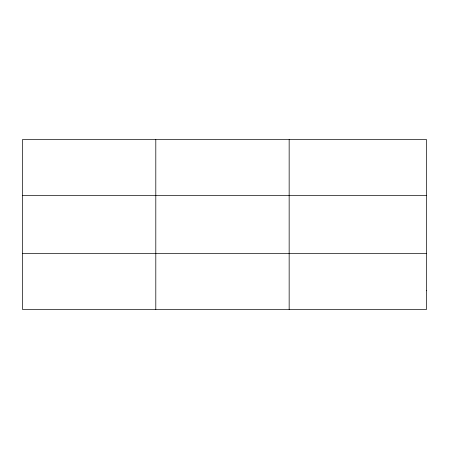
<?xml version="1.0" encoding="UTF-8"?>
<svg xmlns="http://www.w3.org/2000/svg" width="449" height="449" viewBox="0 0 449 449"><rect width="100%" height="100%" fill="white"/><g stroke="black" fill="none" stroke-linecap="round" stroke-linejoin="round"><path stroke-width="0.67" d="M155.803 139.588L155.803 309.412M289.156 139.588L289.156 309.412M22.45 195.629L426.55 195.629M22.45 253.371L426.55 253.371M426.55 290.733L426.55 309.412L22.45 309.412L22.45 139.588L426.55 139.588L426.55 290.733"/></g></svg>
